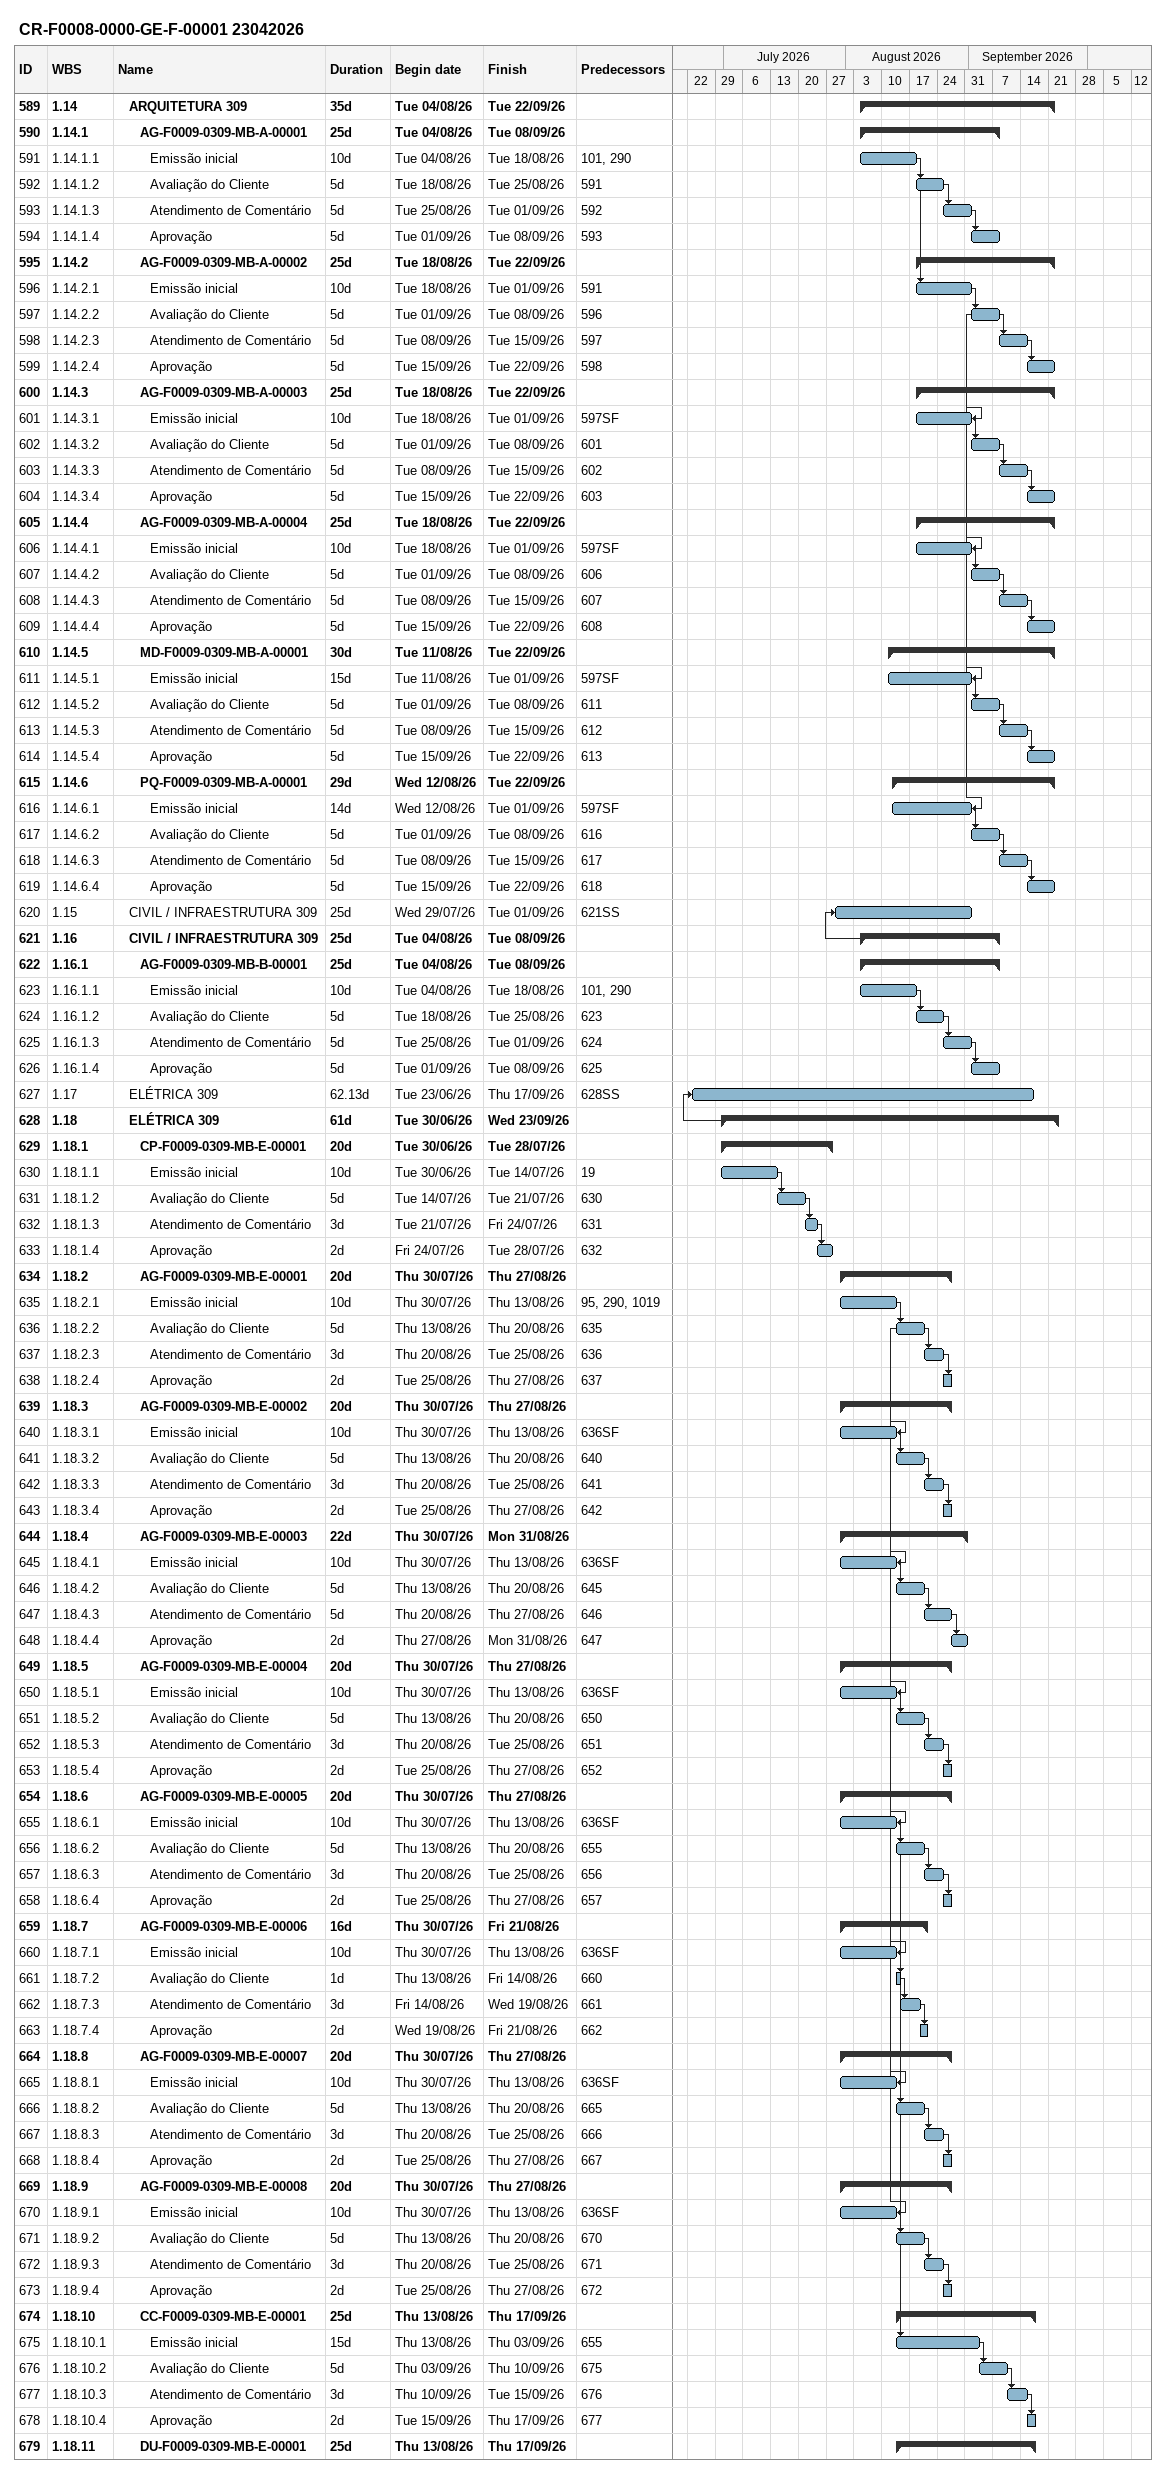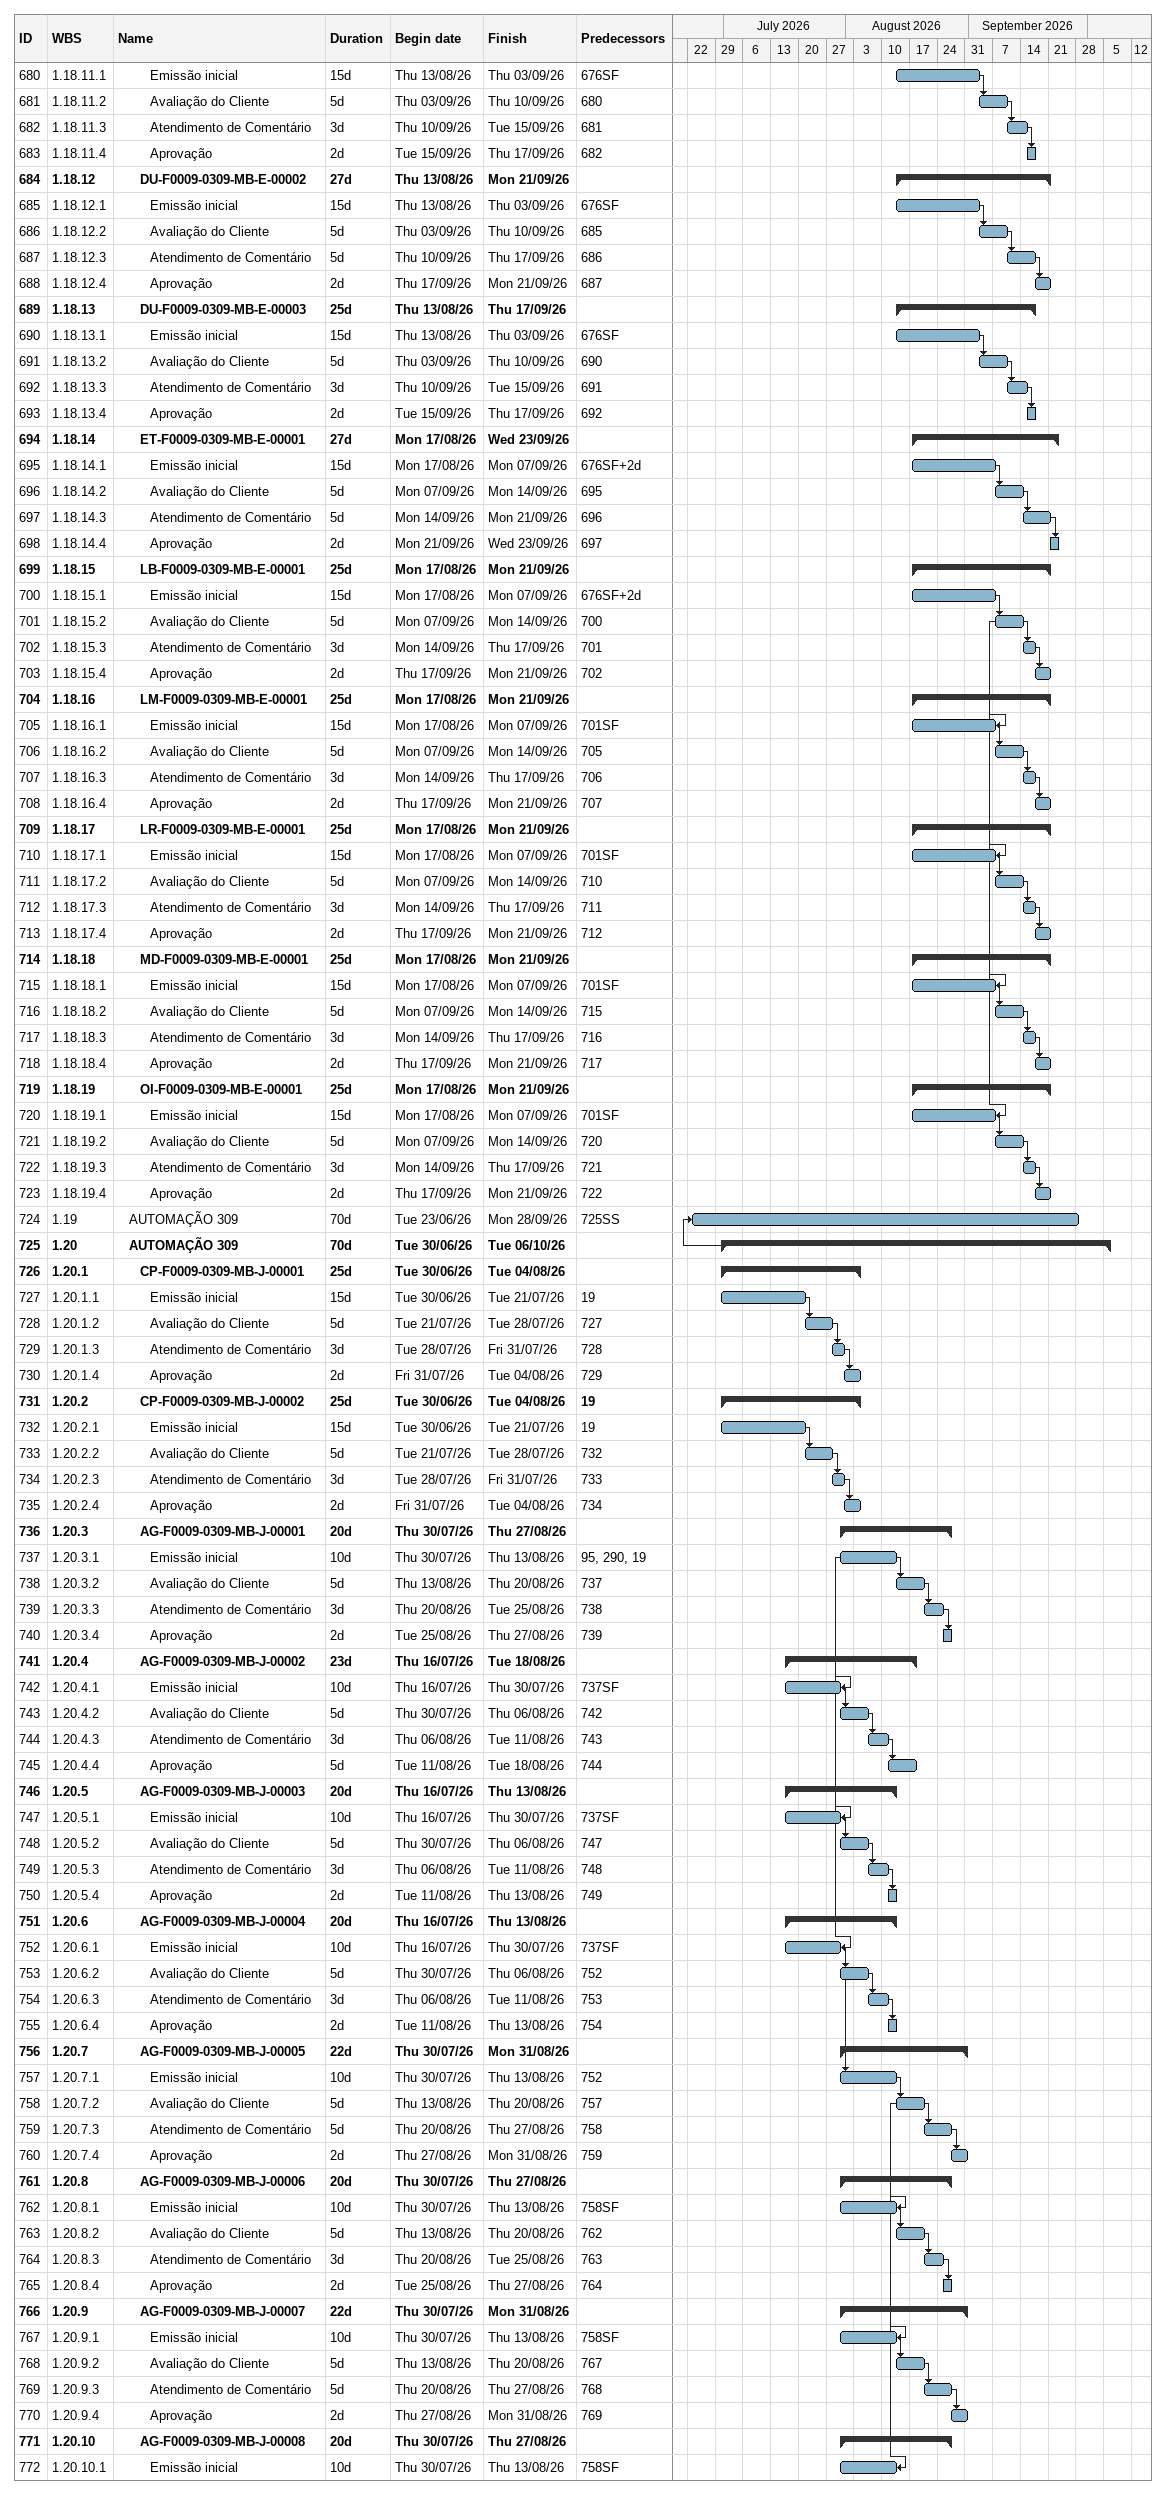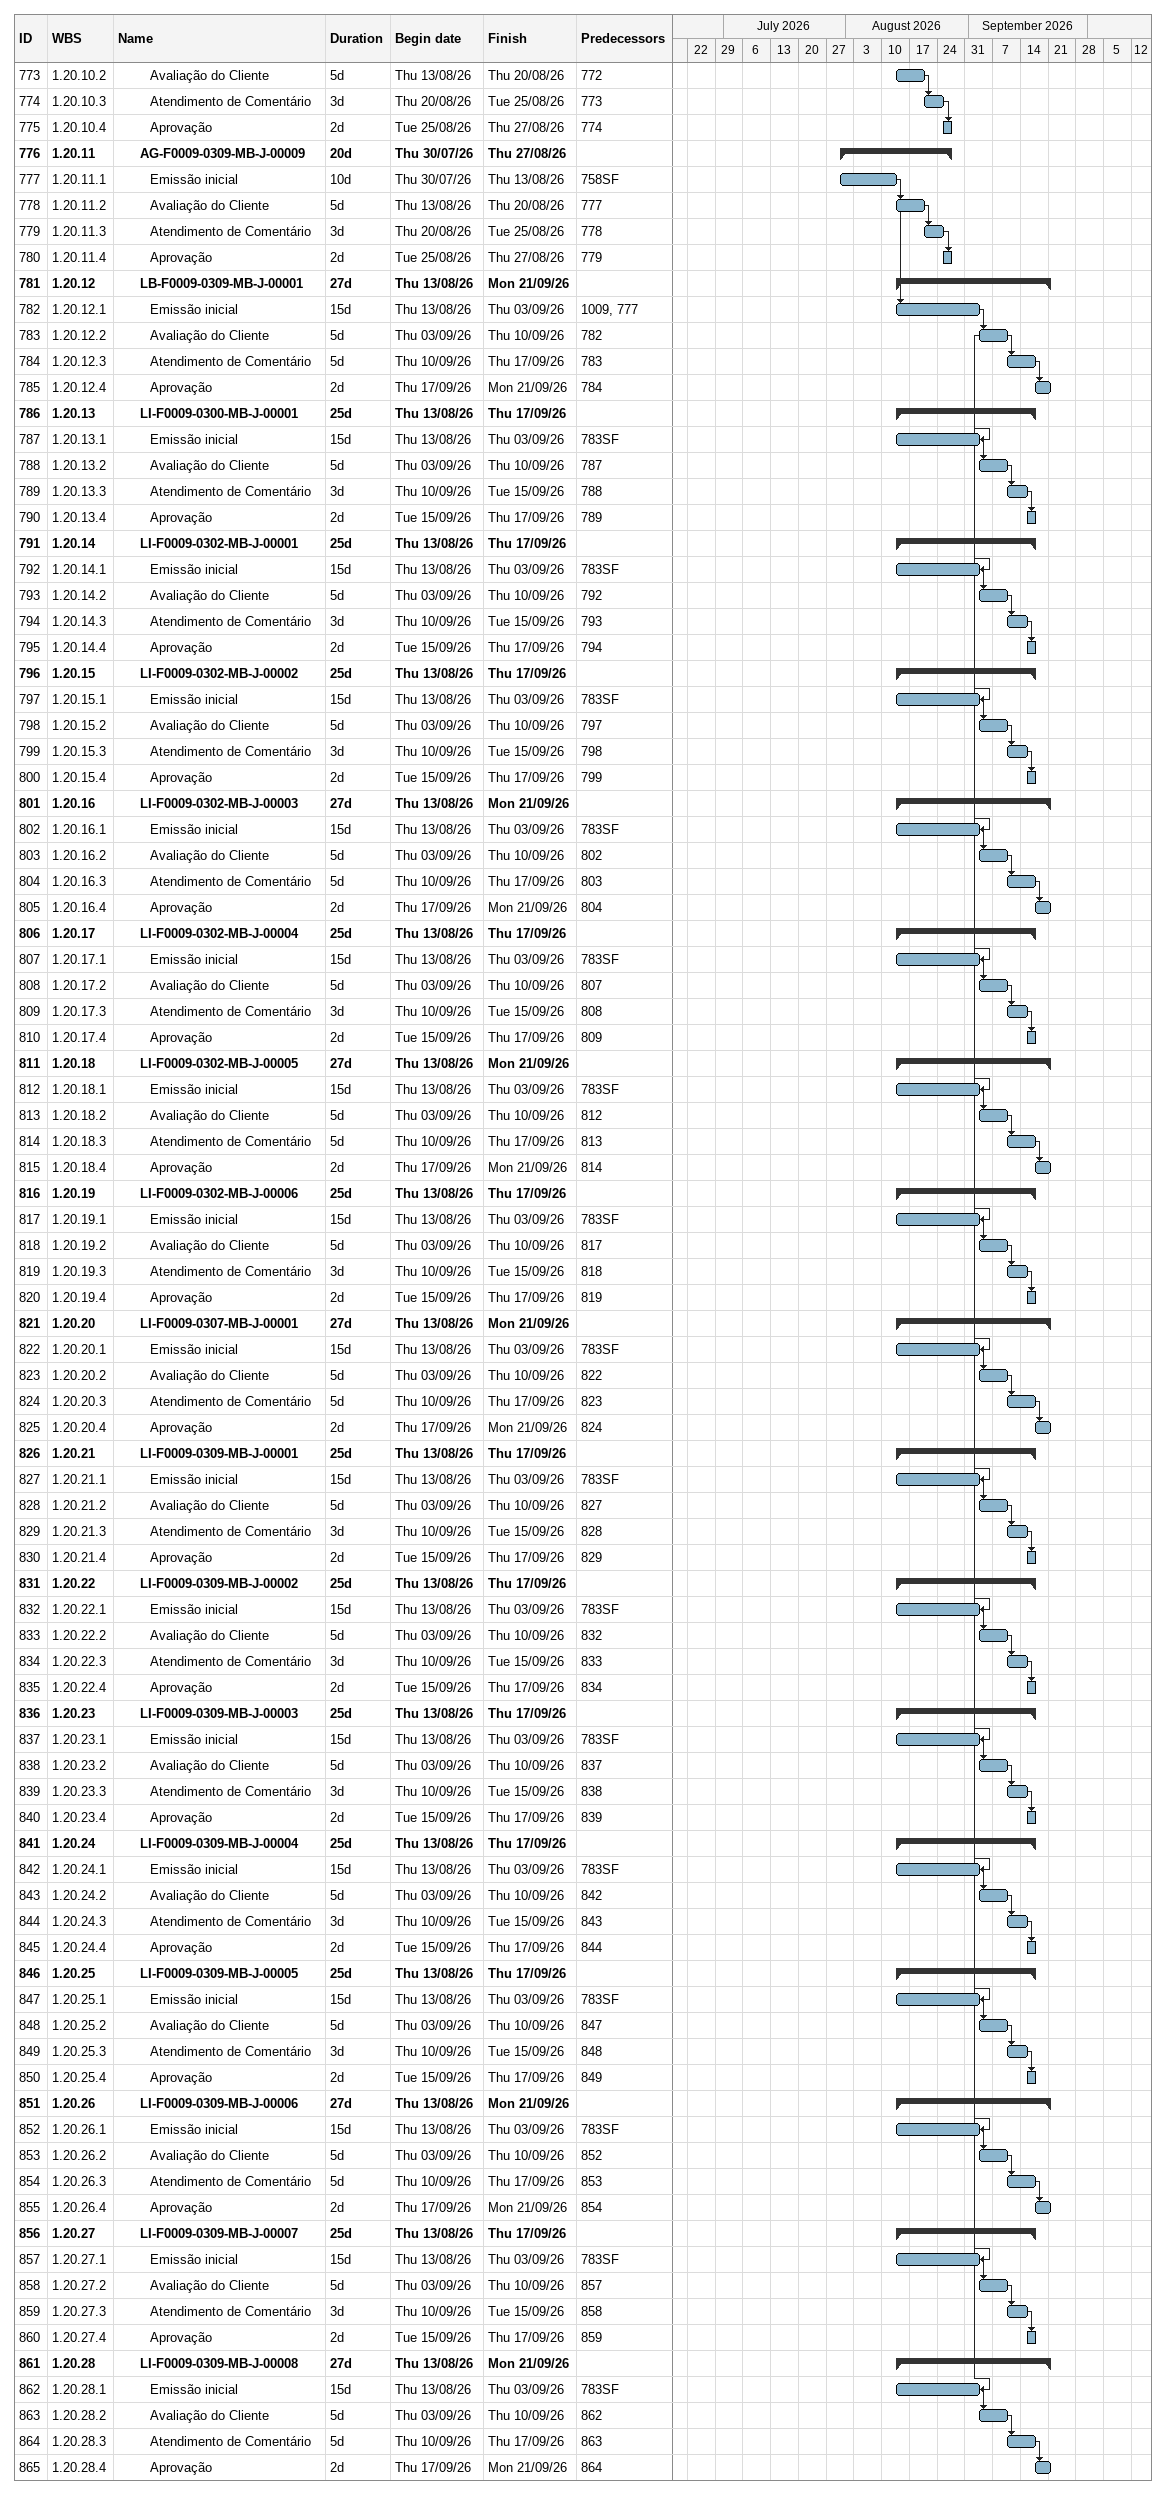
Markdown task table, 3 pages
CR-F0008-0000-GE-F-00001 23042026

| ID | WBS | Task | Duration | Start | Finish | Predecessors |
|---|---|---|---|---|---|---|
| 589 | 1.14 | **ARQUITETURA 309** | 35d | 2026-08-04 | 2026-09-22 |  |
| 590 | 1.14.1 | **AG-F0009-0309-MB-A-00001** | 25d | 2026-08-04 | 2026-09-08 |  |
| 591 | 1.14.1.1 | Emissão inicial | 10d | 2026-08-04 | 2026-08-18 | 101, 290 |
| 592 | 1.14.1.2 | Avaliação do Cliente | 5d | 2026-08-18 | 2026-08-25 | 591 |
| 593 | 1.14.1.3 | Atendimento de Comentário | 5d | 2026-08-25 | 2026-09-01 | 592 |
| 594 | 1.14.1.4 | Aprovação | 5d | 2026-09-01 | 2026-09-08 | 593 |
| 595 | 1.14.2 | **AG-F0009-0309-MB-A-00002** | 25d | 2026-08-18 | 2026-09-22 |  |
| 596 | 1.14.2.1 | Emissão inicial | 10d | 2026-08-18 | 2026-09-01 | 591 |
| 597 | 1.14.2.2 | Avaliação do Cliente | 5d | 2026-09-01 | 2026-09-08 | 596 |
| 598 | 1.14.2.3 | Atendimento de Comentário | 5d | 2026-09-08 | 2026-09-15 | 597 |
| 599 | 1.14.2.4 | Aprovação | 5d | 2026-09-15 | 2026-09-22 | 598 |
| 600 | 1.14.3 | **AG-F0009-0309-MB-A-00003** | 25d | 2026-08-18 | 2026-09-22 |  |
| 601 | 1.14.3.1 | Emissão inicial | 10d | 2026-08-18 | 2026-09-01 | 597SF |
| 602 | 1.14.3.2 | Avaliação do Cliente | 5d | 2026-09-01 | 2026-09-08 | 601 |
| 603 | 1.14.3.3 | Atendimento de Comentário | 5d | 2026-09-08 | 2026-09-15 | 602 |
| 604 | 1.14.3.4 | Aprovação | 5d | 2026-09-15 | 2026-09-22 | 603 |
| 605 | 1.14.4 | **AG-F0009-0309-MB-A-00004** | 25d | 2026-08-18 | 2026-09-22 |  |
| 606 | 1.14.4.1 | Emissão inicial | 10d | 2026-08-18 | 2026-09-01 | 597SF |
| 607 | 1.14.4.2 | Avaliação do Cliente | 5d | 2026-09-01 | 2026-09-08 | 606 |
| 608 | 1.14.4.3 | Atendimento de Comentário | 5d | 2026-09-08 | 2026-09-15 | 607 |
| 609 | 1.14.4.4 | Aprovação | 5d | 2026-09-15 | 2026-09-22 | 608 |
| 610 | 1.14.5 | **MD-F0009-0309-MB-A-00001** | 30d | 2026-08-11 | 2026-09-22 |  |
| 611 | 1.14.5.1 | Emissão inicial | 15d | 2026-08-11 | 2026-09-01 | 597SF |
| 612 | 1.14.5.2 | Avaliação do Cliente | 5d | 2026-09-01 | 2026-09-08 | 611 |
| 613 | 1.14.5.3 | Atendimento de Comentário | 5d | 2026-09-08 | 2026-09-15 | 612 |
| 614 | 1.14.5.4 | Aprovação | 5d | 2026-09-15 | 2026-09-22 | 613 |
| 615 | 1.14.6 | **PQ-F0009-0309-MB-A-00001** | 29d | 2026-08-12 | 2026-09-22 |  |
| 616 | 1.14.6.1 | Emissão inicial | 14d | 2026-08-12 | 2026-09-01 | 597SF |
| 617 | 1.14.6.2 | Avaliação do Cliente | 5d | 2026-09-01 | 2026-09-08 | 616 |
| 618 | 1.14.6.3 | Atendimento de Comentário | 5d | 2026-09-08 | 2026-09-15 | 617 |
| 619 | 1.14.6.4 | Aprovação | 5d | 2026-09-15 | 2026-09-22 | 618 |
| 620 | 1.15 | CIVIL / INFRAESTRUTURA 309 | 25d | 2026-07-29 | 2026-09-01 | 621SS |
| 621 | 1.16 | **CIVIL / INFRAESTRUTURA 309** | 25d | 2026-08-04 | 2026-09-08 |  |
| 622 | 1.16.1 | **AG-F0009-0309-MB-B-00001** | 25d | 2026-08-04 | 2026-09-08 |  |
| 623 | 1.16.1.1 | Emissão inicial | 10d | 2026-08-04 | 2026-08-18 | 101, 290 |
| 624 | 1.16.1.2 | Avaliação do Cliente | 5d | 2026-08-18 | 2026-08-25 | 623 |
| 625 | 1.16.1.3 | Atendimento de Comentário | 5d | 2026-08-25 | 2026-09-01 | 624 |
| 626 | 1.16.1.4 | Aprovação | 5d | 2026-09-01 | 2026-09-08 | 625 |
| 627 | 1.17 | ELÉTRICA 309 | 62.13d | 2026-06-23 | 2026-09-17 | 628SS |
| 628 | 1.18 | **ELÉTRICA 309** | 61d | 2026-06-30 | 2026-09-23 |  |
| 629 | 1.18.1 | **CP-F0009-0309-MB-E-00001** | 20d | 2026-06-30 | 2026-07-28 |  |
| 630 | 1.18.1.1 | Emissão inicial | 10d | 2026-06-30 | 2026-07-14 | 19 |
| 631 | 1.18.1.2 | Avaliação do Cliente | 5d | 2026-07-14 | 2026-07-21 | 630 |
| 632 | 1.18.1.3 | Atendimento de Comentário | 3d | 2026-07-21 | 2026-07-24 | 631 |
| 633 | 1.18.1.4 | Aprovação | 2d | 2026-07-24 | 2026-07-28 | 632 |
| 634 | 1.18.2 | **AG-F0009-0309-MB-E-00001** | 20d | 2026-07-30 | 2026-08-27 |  |
| 635 | 1.18.2.1 | Emissão inicial | 10d | 2026-07-30 | 2026-08-13 | 95, 290, 1019 |
| 636 | 1.18.2.2 | Avaliação do Cliente | 5d | 2026-08-13 | 2026-08-20 | 635 |
| 637 | 1.18.2.3 | Atendimento de Comentário | 3d | 2026-08-20 | 2026-08-25 | 636 |
| 638 | 1.18.2.4 | Aprovação | 2d | 2026-08-25 | 2026-08-27 | 637 |
| 639 | 1.18.3 | **AG-F0009-0309-MB-E-00002** | 20d | 2026-07-30 | 2026-08-27 |  |
| 640 | 1.18.3.1 | Emissão inicial | 10d | 2026-07-30 | 2026-08-13 | 636SF |
| 641 | 1.18.3.2 | Avaliação do Cliente | 5d | 2026-08-13 | 2026-08-20 | 640 |
| 642 | 1.18.3.3 | Atendimento de Comentário | 3d | 2026-08-20 | 2026-08-25 | 641 |
| 643 | 1.18.3.4 | Aprovação | 2d | 2026-08-25 | 2026-08-27 | 642 |
| 644 | 1.18.4 | **AG-F0009-0309-MB-E-00003** | 22d | 2026-07-30 | 2026-08-31 |  |
| 645 | 1.18.4.1 | Emissão inicial | 10d | 2026-07-30 | 2026-08-13 | 636SF |
| 646 | 1.18.4.2 | Avaliação do Cliente | 5d | 2026-08-13 | 2026-08-20 | 645 |
| 647 | 1.18.4.3 | Atendimento de Comentário | 5d | 2026-08-20 | 2026-08-27 | 646 |
| 648 | 1.18.4.4 | Aprovação | 2d | 2026-08-27 | 2026-08-31 | 647 |
| 649 | 1.18.5 | **AG-F0009-0309-MB-E-00004** | 20d | 2026-07-30 | 2026-08-27 |  |
| 650 | 1.18.5.1 | Emissão inicial | 10d | 2026-07-30 | 2026-08-13 | 636SF |
| 651 | 1.18.5.2 | Avaliação do Cliente | 5d | 2026-08-13 | 2026-08-20 | 650 |
| 652 | 1.18.5.3 | Atendimento de Comentário | 3d | 2026-08-20 | 2026-08-25 | 651 |
| 653 | 1.18.5.4 | Aprovação | 2d | 2026-08-25 | 2026-08-27 | 652 |
| 654 | 1.18.6 | **AG-F0009-0309-MB-E-00005** | 20d | 2026-07-30 | 2026-08-27 |  |
| 655 | 1.18.6.1 | Emissão inicial | 10d | 2026-07-30 | 2026-08-13 | 636SF |
| 656 | 1.18.6.2 | Avaliação do Cliente | 5d | 2026-08-13 | 2026-08-20 | 655 |
| 657 | 1.18.6.3 | Atendimento de Comentário | 3d | 2026-08-20 | 2026-08-25 | 656 |
| 658 | 1.18.6.4 | Aprovação | 2d | 2026-08-25 | 2026-08-27 | 657 |
| 659 | 1.18.7 | **AG-F0009-0309-MB-E-00006** | 16d | 2026-07-30 | 2026-08-21 |  |
| 660 | 1.18.7.1 | Emissão inicial | 10d | 2026-07-30 | 2026-08-13 | 636SF |
| 661 | 1.18.7.2 | Avaliação do Cliente | 1d | 2026-08-13 | 2026-08-14 | 660 |
| 662 | 1.18.7.3 | Atendimento de Comentário | 3d | 2026-08-14 | 2026-08-19 | 661 |
| 663 | 1.18.7.4 | Aprovação | 2d | 2026-08-19 | 2026-08-21 | 662 |
| 664 | 1.18.8 | **AG-F0009-0309-MB-E-00007** | 20d | 2026-07-30 | 2026-08-27 |  |
| 665 | 1.18.8.1 | Emissão inicial | 10d | 2026-07-30 | 2026-08-13 | 636SF |
| 666 | 1.18.8.2 | Avaliação do Cliente | 5d | 2026-08-13 | 2026-08-20 | 665 |
| 667 | 1.18.8.3 | Atendimento de Comentário | 3d | 2026-08-20 | 2026-08-25 | 666 |
| 668 | 1.18.8.4 | Aprovação | 2d | 2026-08-25 | 2026-08-27 | 667 |
| 669 | 1.18.9 | **AG-F0009-0309-MB-E-00008** | 20d | 2026-07-30 | 2026-08-27 |  |
| 670 | 1.18.9.1 | Emissão inicial | 10d | 2026-07-30 | 2026-08-13 | 636SF |
| 671 | 1.18.9.2 | Avaliação do Cliente | 5d | 2026-08-13 | 2026-08-20 | 670 |
| 672 | 1.18.9.3 | Atendimento de Comentário | 3d | 2026-08-20 | 2026-08-25 | 671 |
| 673 | 1.18.9.4 | Aprovação | 2d | 2026-08-25 | 2026-08-27 | 672 |
| 674 | 1.18.10 | **CC-F0009-0309-MB-E-00001** | 25d | 2026-08-13 | 2026-09-17 |  |
| 675 | 1.18.10.1 | Emissão inicial | 15d | 2026-08-13 | 2026-09-03 | 655 |
| 676 | 1.18.10.2 | Avaliação do Cliente | 5d | 2026-09-03 | 2026-09-10 | 675 |
| 677 | 1.18.10.3 | Atendimento de Comentário | 3d | 2026-09-10 | 2026-09-15 | 676 |
| 678 | 1.18.10.4 | Aprovação | 2d | 2026-09-15 | 2026-09-17 | 677 |
| 679 | 1.18.11 | **DU-F0009-0309-MB-E-00001** | 25d | 2026-08-13 | 2026-09-17 |  |
| 680 | 1.18.11.1 | Emissão inicial | 15d | 2026-08-13 | 2026-09-03 | 676SF |
| 681 | 1.18.11.2 | Avaliação do Cliente | 5d | 2026-09-03 | 2026-09-10 | 680 |
| 682 | 1.18.11.3 | Atendimento de Comentário | 3d | 2026-09-10 | 2026-09-15 | 681 |
| 683 | 1.18.11.4 | Aprovação | 2d | 2026-09-15 | 2026-09-17 | 682 |
| 684 | 1.18.12 | **DU-F0009-0309-MB-E-00002** | 27d | 2026-08-13 | 2026-09-21 |  |
| 685 | 1.18.12.1 | Emissão inicial | 15d | 2026-08-13 | 2026-09-03 | 676SF |
| 686 | 1.18.12.2 | Avaliação do Cliente | 5d | 2026-09-03 | 2026-09-10 | 685 |
| 687 | 1.18.12.3 | Atendimento de Comentário | 5d | 2026-09-10 | 2026-09-17 | 686 |
| 688 | 1.18.12.4 | Aprovação | 2d | 2026-09-17 | 2026-09-21 | 687 |
| 689 | 1.18.13 | **DU-F0009-0309-MB-E-00003** | 25d | 2026-08-13 | 2026-09-17 |  |
| 690 | 1.18.13.1 | Emissão inicial | 15d | 2026-08-13 | 2026-09-03 | 676SF |
| 691 | 1.18.13.2 | Avaliação do Cliente | 5d | 2026-09-03 | 2026-09-10 | 690 |
| 692 | 1.18.13.3 | Atendimento de Comentário | 3d | 2026-09-10 | 2026-09-15 | 691 |
| 693 | 1.18.13.4 | Aprovação | 2d | 2026-09-15 | 2026-09-17 | 692 |
| 694 | 1.18.14 | **ET-F0009-0309-MB-E-00001** | 27d | 2026-08-17 | 2026-09-23 |  |
| 695 | 1.18.14.1 | Emissão inicial | 15d | 2026-08-17 | 2026-09-07 | 676SF+2d |
| 696 | 1.18.14.2 | Avaliação do Cliente | 5d | 2026-09-07 | 2026-09-14 | 695 |
| 697 | 1.18.14.3 | Atendimento de Comentário | 5d | 2026-09-14 | 2026-09-21 | 696 |
| 698 | 1.18.14.4 | Aprovação | 2d | 2026-09-21 | 2026-09-23 | 697 |
| 699 | 1.18.15 | **LB-F0009-0309-MB-E-00001** | 25d | 2026-08-17 | 2026-09-21 |  |
| 700 | 1.18.15.1 | Emissão inicial | 15d | 2026-08-17 | 2026-09-07 | 676SF+2d |
| 701 | 1.18.15.2 | Avaliação do Cliente | 5d | 2026-09-07 | 2026-09-14 | 700 |
| 702 | 1.18.15.3 | Atendimento de Comentário | 3d | 2026-09-14 | 2026-09-17 | 701 |
| 703 | 1.18.15.4 | Aprovação | 2d | 2026-09-17 | 2026-09-21 | 702 |
| 704 | 1.18.16 | **LM-F0009-0309-MB-E-00001** | 25d | 2026-08-17 | 2026-09-21 |  |
| 705 | 1.18.16.1 | Emissão inicial | 15d | 2026-08-17 | 2026-09-07 | 701SF |
| 706 | 1.18.16.2 | Avaliação do Cliente | 5d | 2026-09-07 | 2026-09-14 | 705 |
| 707 | 1.18.16.3 | Atendimento de Comentário | 3d | 2026-09-14 | 2026-09-17 | 706 |
| 708 | 1.18.16.4 | Aprovação | 2d | 2026-09-17 | 2026-09-21 | 707 |
| 709 | 1.18.17 | **LR-F0009-0309-MB-E-00001** | 25d | 2026-08-17 | 2026-09-21 |  |
| 710 | 1.18.17.1 | Emissão inicial | 15d | 2026-08-17 | 2026-09-07 | 701SF |
| 711 | 1.18.17.2 | Avaliação do Cliente | 5d | 2026-09-07 | 2026-09-14 | 710 |
| 712 | 1.18.17.3 | Atendimento de Comentário | 3d | 2026-09-14 | 2026-09-17 | 711 |
| 713 | 1.18.17.4 | Aprovação | 2d | 2026-09-17 | 2026-09-21 | 712 |
| 714 | 1.18.18 | **MD-F0009-0309-MB-E-00001** | 25d | 2026-08-17 | 2026-09-21 |  |
| 715 | 1.18.18.1 | Emissão inicial | 15d | 2026-08-17 | 2026-09-07 | 701SF |
| 716 | 1.18.18.2 | Avaliação do Cliente | 5d | 2026-09-07 | 2026-09-14 | 715 |
| 717 | 1.18.18.3 | Atendimento de Comentário | 3d | 2026-09-14 | 2026-09-17 | 716 |
| 718 | 1.18.18.4 | Aprovação | 2d | 2026-09-17 | 2026-09-21 | 717 |
| 719 | 1.18.19 | **OI-F0009-0309-MB-E-00001** | 25d | 2026-08-17 | 2026-09-21 |  |
| 720 | 1.18.19.1 | Emissão inicial | 15d | 2026-08-17 | 2026-09-07 | 701SF |
| 721 | 1.18.19.2 | Avaliação do Cliente | 5d | 2026-09-07 | 2026-09-14 | 720 |
| 722 | 1.18.19.3 | Atendimento de Comentário | 3d | 2026-09-14 | 2026-09-17 | 721 |
| 723 | 1.18.19.4 | Aprovação | 2d | 2026-09-17 | 2026-09-21 | 722 |
| 724 | 1.19 | AUTOMAÇÃO 309 | 70d | 2026-06-23 | 2026-09-28 | 725SS |
| 725 | 1.20 | **AUTOMAÇÃO 309** | 70d | 2026-06-30 | 2026-10-06 |  |
| 726 | 1.20.1 | **CP-F0009-0309-MB-J-00001** | 25d | 2026-06-30 | 2026-08-04 |  |
| 727 | 1.20.1.1 | Emissão inicial | 15d | 2026-06-30 | 2026-07-21 | 19 |
| 728 | 1.20.1.2 | Avaliação do Cliente | 5d | 2026-07-21 | 2026-07-28 | 727 |
| 729 | 1.20.1.3 | Atendimento de Comentário | 3d | 2026-07-28 | 2026-07-31 | 728 |
| 730 | 1.20.1.4 | Aprovação | 2d | 2026-07-31 | 2026-08-04 | 729 |
| 731 | 1.20.2 | **CP-F0009-0309-MB-J-00002** | 25d | 2026-06-30 | 2026-08-04 | 19 |
| 732 | 1.20.2.1 | Emissão inicial | 15d | 2026-06-30 | 2026-07-21 | 19 |
| 733 | 1.20.2.2 | Avaliação do Cliente | 5d | 2026-07-21 | 2026-07-28 | 732 |
| 734 | 1.20.2.3 | Atendimento de Comentário | 3d | 2026-07-28 | 2026-07-31 | 733 |
| 735 | 1.20.2.4 | Aprovação | 2d | 2026-07-31 | 2026-08-04 | 734 |
| 736 | 1.20.3 | **AG-F0009-0309-MB-J-00001** | 20d | 2026-07-30 | 2026-08-27 |  |
| 737 | 1.20.3.1 | Emissão inicial | 10d | 2026-07-30 | 2026-08-13 | 95, 290, 19 |
| 738 | 1.20.3.2 | Avaliação do Cliente | 5d | 2026-08-13 | 2026-08-20 | 737 |
| 739 | 1.20.3.3 | Atendimento de Comentário | 3d | 2026-08-20 | 2026-08-25 | 738 |
| 740 | 1.20.3.4 | Aprovação | 2d | 2026-08-25 | 2026-08-27 | 739 |
| 741 | 1.20.4 | **AG-F0009-0309-MB-J-00002** | 23d | 2026-07-16 | 2026-08-18 |  |
| 742 | 1.20.4.1 | Emissão inicial | 10d | 2026-07-16 | 2026-07-30 | 737SF |
| 743 | 1.20.4.2 | Avaliação do Cliente | 5d | 2026-07-30 | 2026-08-06 | 742 |
| 744 | 1.20.4.3 | Atendimento de Comentário | 3d | 2026-08-06 | 2026-08-11 | 743 |
| 745 | 1.20.4.4 | Aprovação | 5d | 2026-08-11 | 2026-08-18 | 744 |
| 746 | 1.20.5 | **AG-F0009-0309-MB-J-00003** | 20d | 2026-07-16 | 2026-08-13 |  |
| 747 | 1.20.5.1 | Emissão inicial | 10d | 2026-07-16 | 2026-07-30 | 737SF |
| 748 | 1.20.5.2 | Avaliação do Cliente | 5d | 2026-07-30 | 2026-08-06 | 747 |
| 749 | 1.20.5.3 | Atendimento de Comentário | 3d | 2026-08-06 | 2026-08-11 | 748 |
| 750 | 1.20.5.4 | Aprovação | 2d | 2026-08-11 | 2026-08-13 | 749 |
| 751 | 1.20.6 | **AG-F0009-0309-MB-J-00004** | 20d | 2026-07-16 | 2026-08-13 |  |
| 752 | 1.20.6.1 | Emissão inicial | 10d | 2026-07-16 | 2026-07-30 | 737SF |
| 753 | 1.20.6.2 | Avaliação do Cliente | 5d | 2026-07-30 | 2026-08-06 | 752 |
| 754 | 1.20.6.3 | Atendimento de Comentário | 3d | 2026-08-06 | 2026-08-11 | 753 |
| 755 | 1.20.6.4 | Aprovação | 2d | 2026-08-11 | 2026-08-13 | 754 |
| 756 | 1.20.7 | **AG-F0009-0309-MB-J-00005** | 22d | 2026-07-30 | 2026-08-31 |  |
| 757 | 1.20.7.1 | Emissão inicial | 10d | 2026-07-30 | 2026-08-13 | 752 |
| 758 | 1.20.7.2 | Avaliação do Cliente | 5d | 2026-08-13 | 2026-08-20 | 757 |
| 759 | 1.20.7.3 | Atendimento de Comentário | 5d | 2026-08-20 | 2026-08-27 | 758 |
| 760 | 1.20.7.4 | Aprovação | 2d | 2026-08-27 | 2026-08-31 | 759 |
| 761 | 1.20.8 | **AG-F0009-0309-MB-J-00006** | 20d | 2026-07-30 | 2026-08-27 |  |
| 762 | 1.20.8.1 | Emissão inicial | 10d | 2026-07-30 | 2026-08-13 | 758SF |
| 763 | 1.20.8.2 | Avaliação do Cliente | 5d | 2026-08-13 | 2026-08-20 | 762 |
| 764 | 1.20.8.3 | Atendimento de Comentário | 3d | 2026-08-20 | 2026-08-25 | 763 |
| 765 | 1.20.8.4 | Aprovação | 2d | 2026-08-25 | 2026-08-27 | 764 |
| 766 | 1.20.9 | **AG-F0009-0309-MB-J-00007** | 22d | 2026-07-30 | 2026-08-31 |  |
| 767 | 1.20.9.1 | Emissão inicial | 10d | 2026-07-30 | 2026-08-13 | 758SF |
| 768 | 1.20.9.2 | Avaliação do Cliente | 5d | 2026-08-13 | 2026-08-20 | 767 |
| 769 | 1.20.9.3 | Atendimento de Comentário | 5d | 2026-08-20 | 2026-08-27 | 768 |
| 770 | 1.20.9.4 | Aprovação | 2d | 2026-08-27 | 2026-08-31 | 769 |
| 771 | 1.20.10 | **AG-F0009-0309-MB-J-00008** | 20d | 2026-07-30 | 2026-08-27 |  |
| 772 | 1.20.10.1 | Emissão inicial | 10d | 2026-07-30 | 2026-08-13 | 758SF |
| 773 | 1.20.10.2 | Avaliação do Cliente | 5d | 2026-08-13 | 2026-08-20 | 772 |
| 774 | 1.20.10.3 | Atendimento de Comentário | 3d | 2026-08-20 | 2026-08-25 | 773 |
| 775 | 1.20.10.4 | Aprovação | 2d | 2026-08-25 | 2026-08-27 | 774 |
| 776 | 1.20.11 | **AG-F0009-0309-MB-J-00009** | 20d | 2026-07-30 | 2026-08-27 |  |
| 777 | 1.20.11.1 | Emissão inicial | 10d | 2026-07-30 | 2026-08-13 | 758SF |
| 778 | 1.20.11.2 | Avaliação do Cliente | 5d | 2026-08-13 | 2026-08-20 | 777 |
| 779 | 1.20.11.3 | Atendimento de Comentário | 3d | 2026-08-20 | 2026-08-25 | 778 |
| 780 | 1.20.11.4 | Aprovação | 2d | 2026-08-25 | 2026-08-27 | 779 |
| 781 | 1.20.12 | **LB-F0009-0309-MB-J-00001** | 27d | 2026-08-13 | 2026-09-21 |  |
| 782 | 1.20.12.1 | Emissão inicial | 15d | 2026-08-13 | 2026-09-03 | 1009, 777 |
| 783 | 1.20.12.2 | Avaliação do Cliente | 5d | 2026-09-03 | 2026-09-10 | 782 |
| 784 | 1.20.12.3 | Atendimento de Comentário | 5d | 2026-09-10 | 2026-09-17 | 783 |
| 785 | 1.20.12.4 | Aprovação | 2d | 2026-09-17 | 2026-09-21 | 784 |
| 786 | 1.20.13 | **LI-F0009-0300-MB-J-00001** | 25d | 2026-08-13 | 2026-09-17 |  |
| 787 | 1.20.13.1 | Emissão inicial | 15d | 2026-08-13 | 2026-09-03 | 783SF |
| 788 | 1.20.13.2 | Avaliação do Cliente | 5d | 2026-09-03 | 2026-09-10 | 787 |
| 789 | 1.20.13.3 | Atendimento de Comentário | 3d | 2026-09-10 | 2026-09-15 | 788 |
| 790 | 1.20.13.4 | Aprovação | 2d | 2026-09-15 | 2026-09-17 | 789 |
| 791 | 1.20.14 | **LI-F0009-0302-MB-J-00001** | 25d | 2026-08-13 | 2026-09-17 |  |
| 792 | 1.20.14.1 | Emissão inicial | 15d | 2026-08-13 | 2026-09-03 | 783SF |
| 793 | 1.20.14.2 | Avaliação do Cliente | 5d | 2026-09-03 | 2026-09-10 | 792 |
| 794 | 1.20.14.3 | Atendimento de Comentário | 3d | 2026-09-10 | 2026-09-15 | 793 |
| 795 | 1.20.14.4 | Aprovação | 2d | 2026-09-15 | 2026-09-17 | 794 |
| 796 | 1.20.15 | **LI-F0009-0302-MB-J-00002** | 25d | 2026-08-13 | 2026-09-17 |  |
| 797 | 1.20.15.1 | Emissão inicial | 15d | 2026-08-13 | 2026-09-03 | 783SF |
| 798 | 1.20.15.2 | Avaliação do Cliente | 5d | 2026-09-03 | 2026-09-10 | 797 |
| 799 | 1.20.15.3 | Atendimento de Comentário | 3d | 2026-09-10 | 2026-09-15 | 798 |
| 800 | 1.20.15.4 | Aprovação | 2d | 2026-09-15 | 2026-09-17 | 799 |
| 801 | 1.20.16 | **LI-F0009-0302-MB-J-00003** | 27d | 2026-08-13 | 2026-09-21 |  |
| 802 | 1.20.16.1 | Emissão inicial | 15d | 2026-08-13 | 2026-09-03 | 783SF |
| 803 | 1.20.16.2 | Avaliação do Cliente | 5d | 2026-09-03 | 2026-09-10 | 802 |
| 804 | 1.20.16.3 | Atendimento de Comentário | 5d | 2026-09-10 | 2026-09-17 | 803 |
| 805 | 1.20.16.4 | Aprovação | 2d | 2026-09-17 | 2026-09-21 | 804 |
| 806 | 1.20.17 | **LI-F0009-0302-MB-J-00004** | 25d | 2026-08-13 | 2026-09-17 |  |
| 807 | 1.20.17.1 | Emissão inicial | 15d | 2026-08-13 | 2026-09-03 | 783SF |
| 808 | 1.20.17.2 | Avaliação do Cliente | 5d | 2026-09-03 | 2026-09-10 | 807 |
| 809 | 1.20.17.3 | Atendimento de Comentário | 3d | 2026-09-10 | 2026-09-15 | 808 |
| 810 | 1.20.17.4 | Aprovação | 2d | 2026-09-15 | 2026-09-17 | 809 |
| 811 | 1.20.18 | **LI-F0009-0302-MB-J-00005** | 27d | 2026-08-13 | 2026-09-21 |  |
| 812 | 1.20.18.1 | Emissão inicial | 15d | 2026-08-13 | 2026-09-03 | 783SF |
| 813 | 1.20.18.2 | Avaliação do Cliente | 5d | 2026-09-03 | 2026-09-10 | 812 |
| 814 | 1.20.18.3 | Atendimento de Comentário | 5d | 2026-09-10 | 2026-09-17 | 813 |
| 815 | 1.20.18.4 | Aprovação | 2d | 2026-09-17 | 2026-09-21 | 814 |
| 816 | 1.20.19 | **LI-F0009-0302-MB-J-00006** | 25d | 2026-08-13 | 2026-09-17 |  |
| 817 | 1.20.19.1 | Emissão inicial | 15d | 2026-08-13 | 2026-09-03 | 783SF |
| 818 | 1.20.19.2 | Avaliação do Cliente | 5d | 2026-09-03 | 2026-09-10 | 817 |
| 819 | 1.20.19.3 | Atendimento de Comentário | 3d | 2026-09-10 | 2026-09-15 | 818 |
| 820 | 1.20.19.4 | Aprovação | 2d | 2026-09-15 | 2026-09-17 | 819 |
| 821 | 1.20.20 | **LI-F0009-0307-MB-J-00001** | 27d | 2026-08-13 | 2026-09-21 |  |
| 822 | 1.20.20.1 | Emissão inicial | 15d | 2026-08-13 | 2026-09-03 | 783SF |
| 823 | 1.20.20.2 | Avaliação do Cliente | 5d | 2026-09-03 | 2026-09-10 | 822 |
| 824 | 1.20.20.3 | Atendimento de Comentário | 5d | 2026-09-10 | 2026-09-17 | 823 |
| 825 | 1.20.20.4 | Aprovação | 2d | 2026-09-17 | 2026-09-21 | 824 |
| 826 | 1.20.21 | **LI-F0009-0309-MB-J-00001** | 25d | 2026-08-13 | 2026-09-17 |  |
| 827 | 1.20.21.1 | Emissão inicial | 15d | 2026-08-13 | 2026-09-03 | 783SF |
| 828 | 1.20.21.2 | Avaliação do Cliente | 5d | 2026-09-03 | 2026-09-10 | 827 |
| 829 | 1.20.21.3 | Atendimento de Comentário | 3d | 2026-09-10 | 2026-09-15 | 828 |
| 830 | 1.20.21.4 | Aprovação | 2d | 2026-09-15 | 2026-09-17 | 829 |
| 831 | 1.20.22 | **LI-F0009-0309-MB-J-00002** | 25d | 2026-08-13 | 2026-09-17 |  |
| 832 | 1.20.22.1 | Emissão inicial | 15d | 2026-08-13 | 2026-09-03 | 783SF |
| 833 | 1.20.22.2 | Avaliação do Cliente | 5d | 2026-09-03 | 2026-09-10 | 832 |
| 834 | 1.20.22.3 | Atendimento de Comentário | 3d | 2026-09-10 | 2026-09-15 | 833 |
| 835 | 1.20.22.4 | Aprovação | 2d | 2026-09-15 | 2026-09-17 | 834 |
| 836 | 1.20.23 | **LI-F0009-0309-MB-J-00003** | 25d | 2026-08-13 | 2026-09-17 |  |
| 837 | 1.20.23.1 | Emissão inicial | 15d | 2026-08-13 | 2026-09-03 | 783SF |
| 838 | 1.20.23.2 | Avaliação do Cliente | 5d | 2026-09-03 | 2026-09-10 | 837 |
| 839 | 1.20.23.3 | Atendimento de Comentário | 3d | 2026-09-10 | 2026-09-15 | 838 |
| 840 | 1.20.23.4 | Aprovação | 2d | 2026-09-15 | 2026-09-17 | 839 |
| 841 | 1.20.24 | **LI-F0009-0309-MB-J-00004** | 25d | 2026-08-13 | 2026-09-17 |  |
| 842 | 1.20.24.1 | Emissão inicial | 15d | 2026-08-13 | 2026-09-03 | 783SF |
| 843 | 1.20.24.2 | Avaliação do Cliente | 5d | 2026-09-03 | 2026-09-10 | 842 |
| 844 | 1.20.24.3 | Atendimento de Comentário | 3d | 2026-09-10 | 2026-09-15 | 843 |
| 845 | 1.20.24.4 | Aprovação | 2d | 2026-09-15 | 2026-09-17 | 844 |
| 846 | 1.20.25 | **LI-F0009-0309-MB-J-00005** | 25d | 2026-08-13 | 2026-09-17 |  |
| 847 | 1.20.25.1 | Emissão inicial | 15d | 2026-08-13 | 2026-09-03 | 783SF |
| 848 | 1.20.25.2 | Avaliação do Cliente | 5d | 2026-09-03 | 2026-09-10 | 847 |
| 849 | 1.20.25.3 | Atendimento de Comentário | 3d | 2026-09-10 | 2026-09-15 | 848 |
| 850 | 1.20.25.4 | Aprovação | 2d | 2026-09-15 | 2026-09-17 | 849 |
| 851 | 1.20.26 | **LI-F0009-0309-MB-J-00006** | 27d | 2026-08-13 | 2026-09-21 |  |
| 852 | 1.20.26.1 | Emissão inicial | 15d | 2026-08-13 | 2026-09-03 | 783SF |
| 853 | 1.20.26.2 | Avaliação do Cliente | 5d | 2026-09-03 | 2026-09-10 | 852 |
| 854 | 1.20.26.3 | Atendimento de Comentário | 5d | 2026-09-10 | 2026-09-17 | 853 |
| 855 | 1.20.26.4 | Aprovação | 2d | 2026-09-17 | 2026-09-21 | 854 |
| 856 | 1.20.27 | **LI-F0009-0309-MB-J-00007** | 25d | 2026-08-13 | 2026-09-17 |  |
| 857 | 1.20.27.1 | Emissão inicial | 15d | 2026-08-13 | 2026-09-03 | 783SF |
| 858 | 1.20.27.2 | Avaliação do Cliente | 5d | 2026-09-03 | 2026-09-10 | 857 |
| 859 | 1.20.27.3 | Atendimento de Comentário | 3d | 2026-09-10 | 2026-09-15 | 858 |
| 860 | 1.20.27.4 | Aprovação | 2d | 2026-09-15 | 2026-09-17 | 859 |
| 861 | 1.20.28 | **LI-F0009-0309-MB-J-00008** | 27d | 2026-08-13 | 2026-09-21 |  |
| 862 | 1.20.28.1 | Emissão inicial | 15d | 2026-08-13 | 2026-09-03 | 783SF |
| 863 | 1.20.28.2 | Avaliação do Cliente | 5d | 2026-09-03 | 2026-09-10 | 862 |
| 864 | 1.20.28.3 | Atendimento de Comentário | 5d | 2026-09-10 | 2026-09-17 | 863 |
| 865 | 1.20.28.4 | Aprovação | 2d | 2026-09-17 | 2026-09-21 | 864 |
